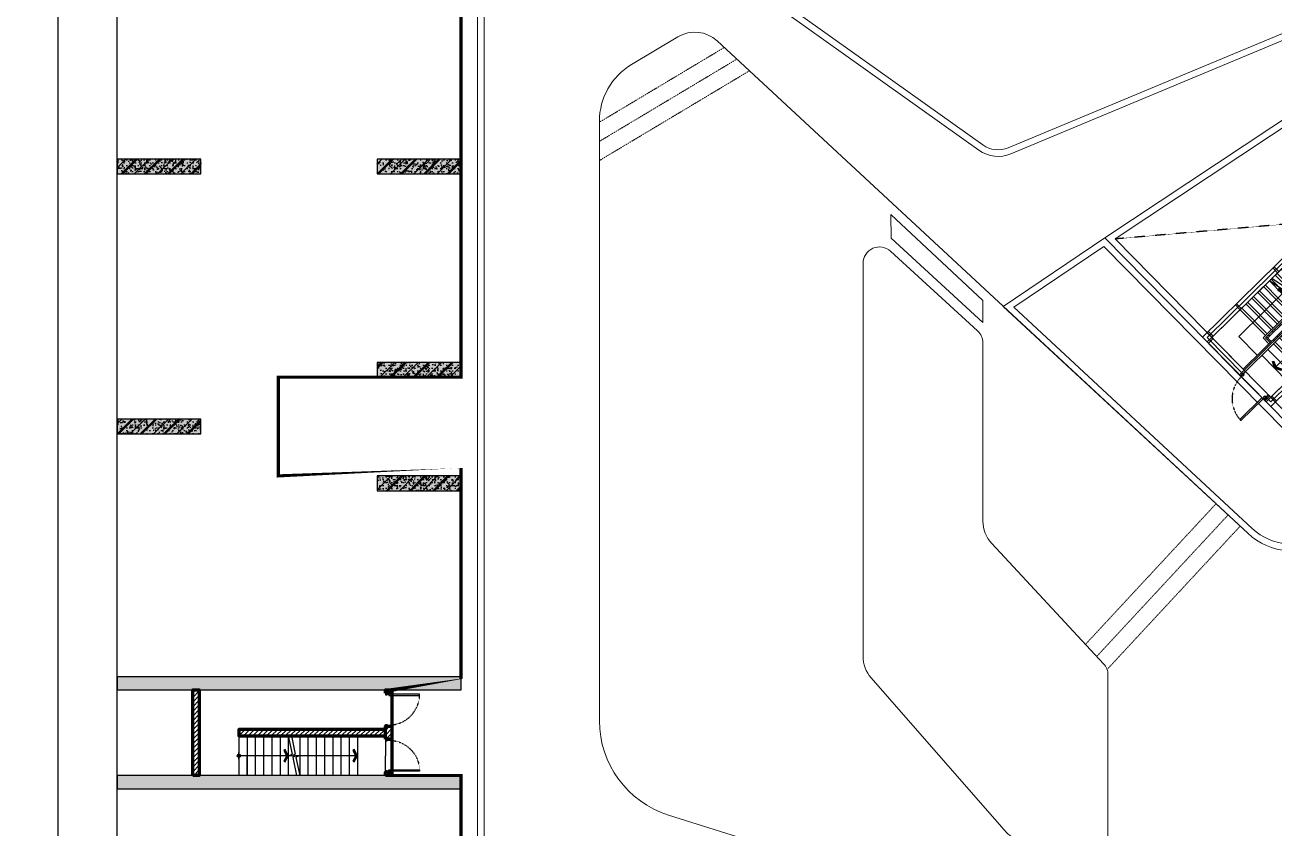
# Model space of a CAD drawing. Header units: millimetres. Extents: x 379264 to 1158416, y -283062 to 356890.
# Drawn here: x 767579 to 768338, y -4059 to -3571 of the extents above; entities that cross this region are included whole.
import ezdxf

# ---------------------------------------------------------------- set-up
doc = ezdxf.new("R2010")
doc.units = ezdxf.units.MM
for name, pattern in [('keyplan TANG 1$0$Can Ho Tang 3$0$Unit OTEL Type3c$0$Hidden10.5', [1.5, 1, -0.5]), ('keyplan TANG 1$0$Core 1A$0$Hidden10.5', [1.5, 1, -0.5]), ('keyplan TANG 1$0$Hidden10.5', [1.5, 1, -0.5]), ('keyplan TANG 1$0$Hidden21', [3, 2, -1]), ('keyplan TANG 1$0$mb tang 1 TWA$0$Hidden10.5', [1.5, 1, -0.5])]:
    doc.linetypes.add(name, pattern=pattern)
for name, color, linetype in [('11PM. DIM', 2, 'Continuous'), ('BLOCK A - CHI TIET THANG 3$0$DnW', 20, 'Continuous'), ('keyplan TANG 1$0$Curtain Line', 250, 'Continuous'), ('keyplan TANG 1$0$Door', 250, 'Continuous'), ('keyplan TANG 1$0$Glass', 250, 'Continuous'), ('keyplan TANG 1$0$mb tang 1 TWA$0$Door', 250, 'Continuous'), ('keyplan TANG 1$0$mb tang 1 TWA$0$Staircase', 250, 'Continuous'), ('keyplan TANG 1$0$mb tang 1 TWA$0$Staircase Break', 250, 'Continuous'), ('keyplan TANG 1$0$mb tang 1 TWA$0$Staircase Direction', 250, 'Continuous'), ('keyplan TANG 1$0$mb tang 1 TWA$0$Wall Hatch', 250, 'Continuous'), ('keyplan TANG 1$0$MB_Cot tang 1$0$Concrete Hatch', 250, 'Continuous'), ('keyplan TANG 1$0$MB_Cot tang 1$0$Concrete Line', 250, 'Continuous'), ('keyplan TANG 1$0$MB_Cot tang 1$0$Concrete Solid', 250, 'Continuous'), ('keyplan TANG 1$0$mb_unitmix twa 1-20$0$Net thay Tran', 250, 'Continuous'), ('keyplan TANG 1$0$Opening Hidden', 250, 'keyplan TANG 1$0$Core 1A$0$Hidden10.5'), ('keyplan TANG 1$0$Stair handrail', 250, 'Continuous'), ('keyplan TANG 1$0$Staircase', 250, 'Continuous'), ('keyplan TANG 1$0$Staircase Break', 250, 'Continuous'), ('keyplan TANG 1$0$Staircase Direction', 250, 'Continuous'), ('keyplan TANG 1$0$Staircase Hidden', 250, 'keyplan TANG 1$0$Hidden21')]:
    doc.layers.add(name, color=color, linetype=linetype)
for name, color, linetype, lineweight in [('keyplan TANG 1$0$Cau thang', 250, 'Continuous', 15), ('keyplan TANG 1$0$Hatch vat lieu', 250, 'Continuous', 5), ('keyplan TANG 1$0$mb tang 1 TWA$0$Net cat Tuong', 250, 'Continuous', 40), ('keyplan TANG 1$0$mb tang 1 TWA$0$Wall Line', 250, 'Continuous', 70), ('keyplan TANG 1$0$Net cat Tuong', 250, 'Continuous', 40), ('keyplan TANG 1$0$Net Thay khac', 250, 'Continuous', 15), ('keyplan TANG 1$0$Net thay Tuong', 250, 'Continuous', 20)]:
    doc.layers.add(name, color=color, linetype=linetype, lineweight=lineweight)

# ---------------------------------------------------------------- blocks, each defined once
blk = doc.blocks.new('*U1432')
at = {"layer": 'keyplan TANG 1$0$mb tang 1 TWA$0$Wall Hatch'}
h = blk.add_hatch(dxfattribs=at)
h.set_pattern_fill('LINE10', color=256, scale=100, angle=45, style=0, pattern_type=2)
h.set_pattern_definition([(45, (4100.00000000052, 899.9999999999986), (-70.71067811865474, 70.71067811865476), [])])
h.paths.add_polyline_path([(-99.99999999947431, 2.374315213898552e-14), (0, 0), (1.603842341970662e-13, 200), (-99.99999999947431, 200)])
at = {"layer": 'keyplan TANG 1$0$mb tang 1 TWA$0$Wall Line'}
blk.add_lwpolyline([(-99.99999999947431, 2.374315213898552e-14), (0, 0), (1.603842341970662e-13, 200), (-99.99999999947431, 200)], close=True, dxfattribs=at)
blk = doc.blocks.new('*U236')
at = {"layer": 'keyplan TANG 1$0$mb tang 1 TWA$0$Wall Hatch'}
h = blk.add_hatch(dxfattribs=at)
h.set_pattern_fill('LINE10', color=256, scale=100, angle=45, style=0, pattern_type=2)
h.set_pattern_definition([(45, (1199.999999999998, 3150), (-70.71067811865474, 70.71067811865476), [])])
h.paths.add_polyline_path([(4449.999999999998, -1.004973881890692e-12), (0, 0), (-1.358912982141192e-13, -200), (4449.999999999998, -200.000000000001)])
at = {"layer": 'keyplan TANG 1$0$mb tang 1 TWA$0$Wall Line'}
blk.add_lwpolyline([(4449.999999999998, -1.004973881890692e-12), (0, 0), (-1.358912982141192e-13, -200), (4449.999999999998, -200.000000000001)], close=True, dxfattribs=at)
blk = doc.blocks.new('keyplan TANG 1$0$mb tang 1 TWA$0$Door 1000-1')
at = {"color": 0, "linetype": 'ByBlock'}
blk.add_lwpolyline([(30, 100), (75, 100), (75, 1040.000000000015), (30, 1040.000000000015)], close=True, dxfattribs=at)
for points in [[(50, 55), (30, 55), (30, 100), (0, 100), (0, 0), (50, 0), (50, 55)], [(950.0000000000146, 55), (970.0000000000146, 55), (970.0000000000146, 100), (1000.000000000015, 100), (1000.000000000015, 0), (950.0000000000146, 0), (950.0000000000146, 55)]]:
    blk.add_lwpolyline(points, dxfattribs=at)
at = {"color": 0, "linetype": 'keyplan TANG 1$0$mb tang 1 TWA$0$Hidden10.5'}
blk.add_arc((30, 100), 940.0000000000146, 0, 90, dxfattribs=at)
blk = doc.blocks.new('*U1433')
at = {"layer": 'keyplan TANG 1$0$mb tang 1 TWA$0$Door'}
blk.add_blockref('keyplan TANG 1$0$mb tang 1 TWA$0$Door 1000-1', (0, 0), dxfattribs=at)
blk = doc.blocks.new('*U237')
at = {"layer": 'keyplan TANG 1$0$mb tang 1 TWA$0$Wall Hatch'}
h = blk.add_hatch(dxfattribs=at)
h.set_pattern_fill('LINE10', color=256, scale=100, angle=45, style=0, pattern_type=2)
h.set_pattern_definition([(45, (3799.999999998978, 899.9999999999987), (-70.71067811865474, 70.71067811865476), [])])
h.paths.add_polyline_path([(-400.0000000010168, 1.090082804301975e-13), (0, 0), (1.603842341970662e-13, 200), (-400.0000000010168, 200.0000000000001)])
at = {"layer": 'keyplan TANG 1$0$mb tang 1 TWA$0$Wall Line'}
blk.add_lwpolyline([(-400.0000000010168, 1.090082804301975e-13), (0, 0), (1.603842341970662e-13, 200), (-400.0000000010168, 200.0000000000001)], close=True, dxfattribs=at)
blk = doc.blocks.new('*U238')
at = {"layer": 'keyplan TANG 1$0$mb tang 1 TWA$0$Wall Hatch'}
h = blk.add_hatch(dxfattribs=at)
h.set_pattern_fill('LINE10', color=256, scale=100, angle=45, style=0, pattern_type=2)
h.set_pattern_definition([(45, (1599.999999964853, 899.9999999999993), (-70.71067811865474, 70.71067811865476), [])])
h.paths.add_polyline_path([(-2600.000000035141, 7.342858878990857e-13), (0, 0), (1.603842341970662e-13, 200), (-2600.000000035141, 200.0000000000007)])
at = {"layer": 'keyplan TANG 1$0$mb tang 1 TWA$0$Wall Line'}
blk.add_lwpolyline([(-2600.000000035141, 7.342858878990857e-13), (0, 0), (1.603842341970662e-13, 200), (-2600.000000035141, 200.0000000000007)], close=True, dxfattribs=at)
blk = doc.blocks.new('keyplan TANG 1$0$mb tang 1 TWA$0$Arrow 60')
at = {"linetype": 'ByBlock', "lineweight": -2}
h = blk.add_hatch(color=0, dxfattribs=at)
h.paths.add_polyline_path([(1.875, 0.9375000000000001), (1.651393202249892, 1.384713595499924), (0, 0.5590169943748364), (-1.651393202250176, 1.384713595499924), (-1.875, 0.9375000000001494), (0, 0)], flags=17)
h.paths.add_polyline_path([(1.651393202249892, 1.384713595499925), (1.875, 0.9375), (0, 0), (-1.875, 0.9375000000001492), (-1.651393202250176, 1.384713595499925), (0, 0.5590169943748364)])
blk.add_hatch(color=0, dxfattribs=at).paths.add_polyline_path([(1.651393202249892, 1.384713595499925), (1.875, 0.9375), (0, 0), (-1.875, 0.9375000000001492), (-1.651393202250176, 1.384713595499925), (0, 0.5590169943748364)])
at = {"color": 0, "linetype": 'ByBlock', "lineweight": -2}
blk.add_lwpolyline([(1.651393202249892, 1.384713595499925), (1.875, 0.9375), (0, 0), (-1.875, 0.9375000000001492), (-1.651393202250176, 1.384713595499925), (0, 0.5590169943748364)], close=True, dxfattribs=at)
blk = doc.blocks.new('keyplan TANG 1$0$mb tang 1 TWA$0$Dot')
at = {"linetype": 'ByBlock', "lineweight": -2}
h = blk.add_hatch(color=0, dxfattribs=at)
edge = h.paths.add_edge_path()
edge.add_arc((0, 0), 0.5, 0, 360)
at = {"color": 0, "linetype": 'ByBlock', "lineweight": -2}
blk.add_line((-1.110223024625157e-16, -1), (5.551115123125783e-17, 1), dxfattribs=at)
blk.add_circle((0, 0), 0.5, dxfattribs=at)
blk = doc.blocks.new('keyplan TANG 1$0$mb tang 1 TWA$0$A$Cf4f9086f')
at = {"layer": 'keyplan TANG 1$0$mb tang 1 TWA$0$Staircase'}
for p, q in [((27104.30626201179, -65148.17011095535), (27104.30626201179, -66348.17011095535)), ((28304.30626201179, -65148.17011095535), (28304.30626201179, -66348.17011095535)), ((32754.30626201179, -65148.170110955354), (28554.30626201179, -65148.170110955354)), ((28554.30626201179, -65148.170110955354), (28554.30626201179, -65748.17011095535)), ((28554.30626201179, -65148.17011095535), (28554.30626201179, -66348.17011095535)), ((28804.30626201179, -65148.17011095535), (28804.30626201179, -66348.17011095535)), ((29054.30626201179, -65148.17011095535), (29054.30626201179, -66348.17011095535)), ((29304.30626201179, -65148.17011095535), (29304.30626201179, -66348.17011095535)), ((29554.30626201179, -65148.17011095535), (29554.30626201179, -66348.17011095535)), ((29804.30626201179, -65148.17011095535), (29804.30626201179, -66348.17011095535)), ((30154.30626201179, -65148.17011095535), (30154.30626201179, -66348.17011095535)), ((30404.30626201179, -65148.17011095535), (30404.30626201179, -66348.17011095535)), ((30654.30626201179, -65148.17011095535), (30654.30626201179, -66348.17011095535)), ((30904.30626201179, -65148.17011095535), (30904.30626201179, -66348.17011095535)), ((31154.30626201179, -65148.17011095535), (31154.30626201179, -66348.17011095535)), ((31404.30626201179, -65148.17011095535), (31404.30626201179, -66348.17011095535)), ((31654.30626201179, -65148.17011095535), (31654.30626201179, -66348.17011095535)), ((31904.30626201179, -65148.17011095535), (31904.30626201179, -66348.17011095535)), ((32754.30626201179, -65148.170110955354), (32754.30626201179, -65748.17011095535)), ((28554.30626201179, -66348.17011095535), (28554.30626201179, -65748.17011095535)), ((32754.30626201179, -66348.17011095535), (32754.30626201179, -65748.17011095535)), ((32754.30626201179, -66348.17011095535), (28554.30626201179, -66348.17011095535))]:
    blk.add_line(p, q, dxfattribs=at)
at = {"layer": 'keyplan TANG 1$0$mb tang 1 TWA$0$Staircase Break', "color": 3, "linetype": 'Continuous'}
blk.add_lwpolyline([(29804.30626201179, -65148.17011092059), (29919.10854930642, -65699.22108993353), (29856.96424072815, -65737.70459312329), (30001.64828329833, -65758.63562872016), (29939.50397471715, -65797.11913190738), (30054.30626201179, -66348.17011092021)], dxfattribs=at)
at = {"layer": 'keyplan TANG 1$0$mb tang 1 TWA$0$Staircase Break', "linetype": 'Continuous'}
blk.add_lwpolyline([(29904.30626201179, -65148.17011092059), (30019.10854930642, -65699.22108993353), (29956.96424072815, -65737.70459312329), (30101.64828329833, -65758.63562872016), (30039.50397471715, -65797.11913190738), (30154.30626201179, -66348.17011092021)], dxfattribs=at)
at = {"layer": 'keyplan TANG 1$0$mb tang 1 TWA$0$Staircase Direction'}
for p, q in [((29929.3062622456, -65748.17011095534), (28304.30626201179, -65748.17011095534)), ((31904.30626201179, -65748.17011095535), (30029.30626224561, -65748.17011095534))]:
    blk.add_line(p, q, dxfattribs=at)
at = {"layer": 'keyplan TANG 1$0$mb tang 1 TWA$0$Door', "rotation": 270}
blk.add_blockref('*U1433', (32754.30626201179, -63848.17011091969), dxfattribs=at)
at = {"layer": 'keyplan TANG 1$0$mb tang 1 TWA$0$Door', "xscale": -1, "rotation": 270}
blk.add_blockref('*U1433', (32754.30626201179, -66248.17011092074), dxfattribs=at)
at = {"layer": 'keyplan TANG 1$0$mb tang 1 TWA$0$Net cat Tuong', "xscale": -1, "rotation": 270}
for name, p in [('*U238', (26904.30626201179, -63748.17011092021)), ('*U1432', (32754.30626201179, -63748.17011092021)), ('*U237', (32754.30626201179, -64848.1701109197)), ('*U1432', (32754.30626201179, -66248.17011092074))]:
    blk.add_blockref(name, p, dxfattribs=at)
at = {"layer": 'keyplan TANG 1$0$mb tang 1 TWA$0$Net cat Tuong'}
blk.add_blockref('*U236', (28304.30626201179, -64948.17011092055), dxfattribs=at)
at = {"layer": 'keyplan TANG 1$0$mb tang 1 TWA$0$Staircase Direction', "zscale": 100, "rotation": 90}
for p, xscale, yscale in [((29804.30626201179, -65748.17011095538), -100.0000000000007, 100.0000000000007), ((31904.30626201179, -65748.17011095535), -100.0000000000008, 100.0000000000008)]:
    blk.add_blockref('keyplan TANG 1$0$mb tang 1 TWA$0$Arrow 60', p, dxfattribs=dict(at, xscale=xscale, yscale=yscale))
at = {"layer": 'keyplan TANG 1$0$mb tang 1 TWA$0$Staircase Direction', "xscale": 100, "yscale": 100, "zscale": 100}
blk.add_blockref('keyplan TANG 1$0$mb tang 1 TWA$0$Dot', (28304.30626201179, -65748.17011095534), dxfattribs=at)
blk = doc.blocks.new('keyplan TANG 1$0$Door 1000-1')
at = {"color": 0, "linetype": 'ByBlock'}
blk.add_lwpolyline([(30, 100), (75, 100), (75, 1040.000000000015), (30, 1040.000000000015)], close=True, dxfattribs=at)
for points in [[(50, 55), (30, 55), (30, 100), (0, 100), (0, 0), (50, 0), (50, 55)], [(950.0000000000146, 55), (970.0000000000146, 55), (970.0000000000146, 100), (1000.000000000015, 100), (1000.000000000015, 0), (950.0000000000146, 0), (950.0000000000146, 55)]]:
    blk.add_lwpolyline(points, dxfattribs=at)
at = {"color": 0, "linetype": 'keyplan TANG 1$0$Hidden10.5'}
blk.add_arc((30, 100), 940.0000000000146, 0, 90, dxfattribs=at)
blk = doc.blocks.new('*U1442')
at = {"layer": 'keyplan TANG 1$0$Door'}
blk.add_blockref('keyplan TANG 1$0$Door 1000-1', (0, 0), dxfattribs=at)
blk = doc.blocks.new('keyplan TANG 1$0$Arrow 60')
at = {"linetype": 'ByBlock', "lineweight": -2}
h = blk.add_hatch(color=0, dxfattribs=at)
h.paths.add_polyline_path([(1.875, 0.9375000000000001), (1.651393202249892, 1.384713595499924), (0, 0.5590169943748364), (-1.651393202250176, 1.384713595499924), (-1.875, 0.9375000000001494), (0, 0)], flags=17)
h.paths.add_polyline_path([(1.651393202249892, 1.384713595499925), (1.875, 0.9375), (0, 0), (-1.875, 0.9375000000001492), (-1.651393202250176, 1.384713595499925), (0, 0.5590169943748364)])
blk.add_hatch(color=0, dxfattribs=at).paths.add_polyline_path([(1.651393202249892, 1.384713595499925), (1.875, 0.9375), (0, 0), (-1.875, 0.9375000000001492), (-1.651393202250176, 1.384713595499925), (0, 0.5590169943748364)])
at = {"color": 0, "linetype": 'ByBlock', "lineweight": -2}
blk.add_lwpolyline([(1.651393202249892, 1.384713595499925), (1.875, 0.9375), (0, 0), (-1.875, 0.9375000000001492), (-1.651393202250176, 1.384713595499925), (0, 0.5590169943748364)], close=True, dxfattribs=at)
blk = doc.blocks.new('keyplan TANG 1$0$A$C2EDF4948')
at = {"layer": 'keyplan TANG 1$0$Staircase'}
h = blk.add_hatch(dxfattribs=at)
h.set_pattern_fill('_USER', color=256, scale=250, angle=90, pattern_type=0)
h.set_pattern_definition([(134.5054804266072, (1851.83566381663, 1539.709282370197), (178.2958507192164, 175.2443711401622), [])])
h.paths.add_polyline_path([(2565.019066693494, 2240.686766930856), (1138.652260939765, 838.7317978095525), (1909.727493956481, 54.23005464499875), (3336.09429971021, 1456.185023766302)])
h.paths.add_polyline_path([(3371.143173938239, 1420.525853622457), (1944.77636818451, 18.57088450115407), (1979.825242412539, -17.08828564269061), (3406.192048166267, 1384.866683478613)])
h.paths.add_polyline_path([(3511.338670850382, 1277.889173047079), (2084.971865096653, -124.0657960742101), (2120.020739324682, -159.7249662180548), (3546.387545078411, 1242.230002903234)])
h.paths.add_polyline_path([(3581.436419306439, 1206.570832759404), (2155.069613552711, -195.3841363618994), (2926.144846569397, -979.8858795264532), (4352.511652323155, 422.0690895948501)])
at = {"layer": 'keyplan TANG 1$0$Curtain Line'}
for p, q in [((3244.984483089735, 3189.447554750979), (3262.814068161656, 3206.971991864996)), ((3385.179980001878, 3046.8108741756), (3244.984483089735, 3189.447554750979)), ((3280.6436532335774, 3224.4964289790128), (3262.814068161656, 3206.971991864996)), ((3420.8391501457204, 3081.8597484036336), (3280.6436532335774, 3224.4964289790128)), ((3385.179980001878, 3046.8108741756), (3403.0095650737994, 3064.3353112896166)), ((3420.8391501457204, 3081.8597484036336), (3403.0095650737994, 3064.3353112896166)), ((3420.839150145708, 3081.859748403629), (3563.475830721087, 3222.055245315743)), ((3420.839150145708, 3081.859748403629), (3438.363587259724, 3064.0301633317067)), ((3455.88802437374, 3046.200578259785), (3438.363587259724, 3064.0301633317067)), ((3455.88802437374, 3046.200578259785), (3598.5247049491186, 3186.3960751718987)), ((3563.475830721087, 3222.055245315743), (3581.000267835103, 3204.225660243821)), ((3598.5247049491186, 3186.3960751718987), (3581.000267835103, 3204.225660243821)), ((4297.061005846539, 2190.380494807585), (4439.697686421918, 2330.575991719699)), ((4332.10988007457, 2154.7213246637407), (4474.746560649949, 2294.9168215758546)), ((4439.697686421918, 2330.575991719699), (4457.222123535934, 2312.746406647777)), ((4474.746560649949, 2294.9168215758546), (4457.222123535934, 2312.746406647777)), ((2139.550208630622, 2102.932453682006), (2157.379793702543, 2120.456890796023)), ((2279.745705542766, 1960.295773106627), (2139.550208630622, 2102.932453682006)), ((2175.2093787744643, 2137.9813279100395), (2157.379793702543, 2120.456890796023)), ((2315.404875686608, 1995.3446473346603), (2175.2093787744643, 2137.9813279100395)), ((2279.745705542766, 1960.295773106627), (2297.575290614687, 1977.8202102206437)), ((2315.404875686608, 1995.3446473346603), (2297.575290614687, 1977.8202102206437)), ((4297.061005846539, 2190.380494807585), (4314.585442960555, 2172.5509097356626)), ((4332.10988007457, 2154.7213246637407), (4314.585442960555, 2172.5509097356626)), ((5172.672565631539, 1228.193196839595), (5190.50215070346, 1245.7176339536118)), ((5312.868062543683, 1085.556516264216), (5172.672565631539, 1228.193196839595)), ((5173.28286154737, 1298.901241211483), (5315.919542122749, 1439.096738123597)), ((5173.28286154737, 1298.901241211483), (5190.807298661386, 1281.0716561395611)), ((5208.331735775381, 1263.2420710676283), (5190.50215070346, 1245.7176339536118)), ((5208.331735775401, 1263.242071067639), (5190.807298661386, 1281.0716561395611)), ((5208.331735775401, 1263.242071067639), (5350.96841635078, 1403.437567979753)), ((5348.527232687525, 1120.6053904922496), (5208.331735775381, 1263.2420710676283)), ((5315.919542122749, 1439.096738123597), (5333.443979236765, 1421.267153051675)), ((5350.96841635078, 1403.437567979753), (5333.443979236765, 1421.267153051675)), ((998.4567640276509, 981.3684783849749), (1016.286349099572, 998.8929154989917)), ((1138.652260939794, 838.7317978095962), (998.4567640276509, 981.3684783849749)), ((1034.115934171493, 1016.4173526130083), (1016.286349099572, 998.8929154989917)), ((1174.311431083636, 873.7806720376296), (1034.115934171493, 1016.4173526130083)), ((1138.652260939794, 838.7317978095962), (1156.4818460117149, 856.256234923613)), ((1174.311431083636, 873.7806720376296), (1156.4818460117149, 856.256234923613)), ((5312.868062543683, 1085.556516264216), (5330.697647615603, 1103.0809533782328)), ((5348.527232687525, 1120.6053904922496), (5330.697647615603, 1103.0809533782328)), ((142.6366805753787, 140.1954969121725), (160.46626564729985, 157.71993402618924)), ((282.8321774875221, -2.441183663206175), (142.6366805753787, 140.1954969121725)), ((178.29585071922097, 175.24437114020597), (160.46626564729985, 157.71993402618924)), ((318.49134763136436, 32.607690564827294), (178.29585071922097, 175.24437114020597)), ((282.8321774875221, -2.441183663206175), (300.6617625594432, 15.08325345081056)), ((318.49134763136436, 32.607690564827294), (300.6617625594432, 15.08325345081056)), ((4067.238291172427, 141.6780957706214), (4085.067876244348, 159.20253288463815)), ((4207.433788084571, -0.9585848047572654), (4067.238291172427, 141.6780957706214)), ((4102.897461316269, 176.72696999865488), (4085.067876244348, 159.20253288463815)), ((4243.0929582284125, 34.090289423276204), (4102.897461316269, 176.72696999865488)), ((4207.433788084571, -0.9585848047572654), (4225.263373156491, 16.56585230925947)), ((4243.0929582284125, 34.090289423276204), (4225.263373156491, 16.56585230925947)), ((140.1954969121143, -142.6366805753496), (282.832177487493, -2.441183663235279)), ((140.1954969121143, -142.6366805753496), (157.7199340261301, -160.46626564727165)), ((175.24437114014592, -178.29585071919368), (157.7199340261301, -160.46626564727165)), ((175.24437114014592, -178.29585071919368), (317.8810517155247, -38.10035380707936)), ((282.832177487493, -2.441183663235279), (300.35661460150885, -20.27076873515732)), ((317.8810517155247, -38.10035380707936), (300.35661460150885, -20.27076873515732)), ((1120.480692864425, -1139.991299286543), (1263.117373439803, -999.7958023744286)), ((1155.5295670924565, -1175.650469430387), (1298.1662476678346, -1035.4549725182726)), ((1263.117373439803, -999.7958023744286), (1280.6418105538187, -1017.6253874463506)), ((1298.1662476678346, -1035.4549725182726), (1280.6418105538187, -1017.6253874463506)), ((2926.144846569456, -979.8858795264096), (2943.974431641377, -962.3614424123928)), ((3066.34034348157, -1122.522560101788), (2926.144846569456, -979.8858795264096)), ((2961.8040167132986, -944.8370052983761), (2943.974431641377, -962.3614424123928)), ((3101.9995136254124, -1087.4736858737547), (2961.8040167132986, -944.8370052983761)), ((3066.34034348157, -1122.522560101788), (3084.1699285534914, -1104.9981229877712)), ((3101.9995136254124, -1087.4736858737547), (3084.1699285534914, -1104.9981229877712)), ((1120.480692864425, -1139.991299286543), (1138.005129978441, -1157.8208843584648)), ((1155.5295670924565, -1175.650469430387), (1138.005129978441, -1157.8208843584648)), ((1856.5070516532, -1888.833872307296), (1999.143732228578, -1748.638375395152)), ((1856.5070516532, -1888.833872307296), (1874.0314887672157, -1906.663457379218)), ((1891.5559258812316, -1924.49304245114), (2034.1926064566096, -1784.297545538996)), ((1892.639208313747, -1925.595187767496), (2035.275888889126, -1785.399690855382)), ((1927.6880825417786, -1961.25435791134), (2070.3247631171575, -1821.058860999226)), ((1999.143732228578, -1748.638375395152), (2016.668169342594, -1766.4679604670741)), ((2034.1926064566096, -1784.297545538996), (2016.668169342594, -1766.4679604670741)), ((2035.275888889126, -1785.399690855382), (2052.800326003142, -1803.2292759273041)), ((2070.3247631171575, -1821.058860999226), (2052.800326003142, -1803.2292759273041)), ((2070.324763117183, -1821.058860999212), (2088.154348189104, -1803.534423885195)), ((2210.520260029327, -1963.695541574591), (2070.324763117183, -1821.058860999212)), ((2105.9839332610254, -1786.0099867711783), (2088.154348189104, -1803.534423885195)), ((2246.1794301731693, -1928.6466673465575), (2105.9839332610254, -1786.0099867711783)), ((1891.5559258812316, -1924.49304245114), (1874.0314887672157, -1906.663457379218)), ((1892.639208313747, -1925.595187767496), (1910.1636454277627, -1943.424772839418)), ((1927.6880825417786, -1961.25435791134), (1910.1636454277627, -1943.424772839418)), ((2210.520260029327, -1963.695541574591), (2228.3498451012483, -1946.1711044605743)), ((2246.1794301731693, -1928.6466673465575), (2228.3498451012483, -1946.1711044605743))]:
    blk.add_line(p, q, dxfattribs=at)
for points in [[(1155.529567092512, -1175.650469430402), (0, 0), (3423.280333808973, 3364.691925891151), (5491.163913262862, 1260.800887404359), (2067.883579453919, -2103.891038486763), (1856.50705165317, -1888.833872307296)], [(1298.16624766789, -1035.454972518288), (282.832177487493, -2.441183663235279), (3420.839150145708, 3081.859748403629), (5208.331735775399, 1263.242071067623), (2070.324763117154, -1821.058860999241), (1999.143732228549, -1748.638375395152)]]:
    blk.add_lwpolyline(points, dxfattribs=at)
at = {"layer": 'keyplan TANG 1$0$Door'}
blk.add_line((1856.50705165317, -1888.833872307296), (1155.529567092512, -1175.650469430402), dxfattribs=at)
at = {"layer": 'keyplan TANG 1$0$Glass'}
blk.add_lwpolyline([(1226.847907380201, -1105.552720974345), (141.4160887437465, -1.220591831603087), (3422.05974197734, 3223.275837147376), (5349.747824519145, 1262.02147923602), (2069.104171285551, -1962.474949742988), (1927.825391940889, -1818.736123851239)], dxfattribs=at)
at = {"layer": 'keyplan TANG 1$0$Net cat Tuong'}
for p, q in [((1155.529567092512, -1175.650469430402), (1298.16624766789, -1035.454972518288)), ((1999.143732228549, -1748.638375395152), (1856.50705165317, -1888.833872307296))]:
    blk.add_line(p, q, dxfattribs=at)
at = {"layer": 'keyplan TANG 1$0$Net Thay khac'}
for points in [[(3406.192048166035, 1525.083070450666), (3406.192048166035, 3067.463327145917)], [(3530.083699796, 1401.47567671891), (4314.585442960437, 2172.550909735524)], [(3406.192048166035, 1384.866683478729), (3406.192048166035, 1454.974876964523)], [(3458.76535950831, 1331.377928262853), (3494.424529652169, 1366.426802490882)], [(3511.338670850382, 1277.889173047108), (3581.446864336496, 1277.889173047108)], [(3651.555057822639, 1277.889173047108), (5193.935314517672, 1277.889173047108)]]:
    blk.add_lwpolyline(points, dxfattribs=at)
at = {"layer": 'keyplan TANG 1$0$Stair handrail'}
for points in [[(2013.653524808993, -194.1635445305437), (1838.409153668268, -15.86769381158228), (3407.4126399979, 1526.282772222359), (3652.7547595941, 1276.668581215461), (1299.249530100467, -1036.557117834687)], [(1264.200655872439, -1000.897947690828), (3582.046715222241, 1277.278877131277), (3406.802344082098, 1455.574727850486), (1909.117198040243, -16.47798972729652), (2049.312694952765, -159.1146703024278)]]:
    blk.add_lwpolyline(points, dxfattribs=at)
at = {"layer": 'keyplan TANG 1$0$Staircase'}
for p, q in [((3420.839150145737, 3081.859748403629), (282.8321774875221, -2.441183663220727)), ((5208.331735775399, 1263.242071067623), (3420.839150145737, 3081.859748403629)), ((3157.798448990972, 1280.940652626145), (2386.723215974256, 2065.442395790684)), ((3336.09429971021, 1456.185023766302), (2565.019066693494, 2240.686766930856)), ((2622.910896833346, 755.2075392056431), (1851.83566381663, 1539.709282370197)), ((2801.206747552555, 930.4519103458006), (2030.131514535839, 1714.953653510354)), ((2979.502598271763, 1105.696281485973), (2208.427365255047, 1890.198024650526)), ((3511.338670850382, 1277.889173047079), (1229.151781644381, -965.2387775469979)), ((2266.319195394899, 404.7187969253137), (1495.243962378183, 1189.220540089867)), ((2444.615046114137, 579.9631680654857), (1673.539813097392, 1364.464911230039)), ((3406.192048166267, 1384.866683478613), (1979.825242412539, -17.08828564269061)), ((5208.331735775399, 1263.242071067623), (2070.324763117183, -1821.058860999226)), ((3227.896197447029, 1209.622312338455), (3192.847323219001, 1245.281482482285)), ((3546.387545078411, 1242.230002903234), (3371.143173938239, 1420.525853622457)), ((3371.143173938239, 1420.525853622457), (3406.192048166267, 1384.866683478613)), ((3511.338670850382, 1277.889173047079), (3546.387545078411, 1242.230002903234)), ((4352.511652323155, 422.0690895948501), (3581.436419306439, 1206.570832759404)), ((1909.727493955957, 54.23005464448943), (1138.652260937408, 838.7317978072388)), ((2088.02334467569, 229.4744257851562), (1316.948111658974, 1013.97616894971)), ((2871.304496008612, 859.1335700581112), (2836.255621780583, 894.7927402019559)), ((3049.600346727821, 1034.377941198283), (3014.551472499792, 1070.037111342128)), ((3189.795843639964, 891.7412606229191), (3154.746969411935, 927.4004307667492)), ((3995.919950884709, 71.58034731452062), (3224.844717867993, 856.0820904790744)), ((3368.091694359173, 1066.985631763077), (3333.042820131144, 1102.644801906921)), ((4174.215801603917, 246.8247184546781), (3403.140568587201, 1031.326461619232)), ((2514.712794570194, 508.6448277777963), (2479.663920342166, 544.303997921641)), ((2654.908291482308, 366.0081472024322), (2619.85941725428, 401.6673173462623)), ((2693.008645289403, 683.8891989179538), (2657.959771061374, 719.5483690617984)), ((2833.204142201517, 541.2525183425896), (2798.155267973489, 576.9116884864343)), ((3639.328249446291, -278.9083949658088), (2868.253016429546, 505.5933481987449)), ((3011.499992920726, 716.4968894827471), (2976.451118692727, 752.1560596265772)), ((3817.6241001655, -103.6640238256514), (3046.548867148784, 680.8377193389024)), ((2084.971865096537, -124.0657960743119), (1944.776368184073, 18.57088450073206)), ((2158.121093131747, 158.1560854974668), (2123.072218903719, 193.8152556413115)), ((2298.316590043891, 15.51940492210269), (2263.267715815862, 51.17857506593282)), ((2336.416943850985, 333.4004566376243), (2301.368069622928, 369.059626781469)), ((2476.6124407631, 190.7637760622601), (2441.563566535071, 226.4229462060903)), ((3282.736548007844, -629.3971372461383), (2511.661314991128, 155.1046059184155)), ((3461.032398727053, -454.1527661059663), (2689.957165710337, 330.3489770585875)), ((2747.848995850189, -1155.130250666625), (1976.773762833502, -370.6285075020714)), ((2926.144846569397, -979.8858795264532), (2155.069613552711, -195.3841363618994)), ((3104.440697288635, -804.6415083862958), (2333.365464271919, -20.13976522174198)), ((2569.55314513098, -1330.374621806783), (1798.477912114293, -545.8728786422289))]:
    blk.add_line(p, q, dxfattribs=at)
blk.add_lwpolyline([(1656.668807102571, -545.0385767239495), (1095.886819454026, 25.50814557755075), (3378.466724927974, 2269.022386084966)], dxfattribs=at)
at = {"layer": 'keyplan TANG 1$0$Staircase Break'}
for p, q in [((3049.600346727821, 1034.377941198283), (2030.131514535839, 1714.953653510369)), ((3122.449955208052, 1105.980750654737), (2102.98112301607, 1786.556462966808))]:
    blk.add_line(p, q, dxfattribs=at)
at = {"layer": 'keyplan TANG 1$0$Staircase Direction'}
for q in [(3378.466724927974, 2269.022386084966), (2184.015528622636, -938.1237502245203)]:
    blk.add_line((4394.884077540919, 1234.906451913514), q, dxfattribs=at)
at = {"layer": 'keyplan TANG 1$0$Staircase Hidden'}
blk.add_line((1229.151781644381, -965.2387775469979), (1124.005158960295, -858.2612671154639), dxfattribs=at)
at = {"layer": 'keyplan TANG 1$0$Door', "rotation": 134.5054804266071}
blk.add_blockref('*U1442', (1927.825391940831, -1818.736123851151), dxfattribs=at)
at = {"layer": 'keyplan TANG 1$0$Staircase Direction'}
for p, xscale, yscale, zscale, rotation in [((2497.388062623853, 1403.023118700658), -100, 100, 100, 134.5054804266071), ((2184.015528622636, -938.1237502245058), 99.99999999999999, 99.99999999999999, 99.99999999999999, 314.5054804266072)]:
    blk.add_blockref('keyplan TANG 1$0$Arrow 60', p, dxfattribs=dict(at, xscale=xscale, yscale=yscale, zscale=zscale, rotation=rotation))
blk = doc.blocks.new('keyplan TANG 1$0$A$Cfd327bcb')
at = {"layer": 'keyplan TANG 1$0$Cau thang'}
blk.add_blockref('keyplan TANG 1$0$A$C2EDF4948', (45217.16782251231, 111210.5713838613), dxfattribs=at)
blk = doc.blocks.new('*U1387')
at = {"layer": 'keyplan TANG 1$0$MB_Cot tang 1$0$Concrete Hatch'}
h = blk.add_hatch(dxfattribs=at)
h.set_pattern_fill('CONCRETE', color=256, scale=50, style=0, pattern_type=2)
h.set_pattern_definition([(45, (9900.00000006222, -349.9999999999999), (-176.7766952966369, 176.7766952966369), []), (45, (9900.00000006222, -299.9999999999999), (-353.5533905932737, 353.5533905932738), []), (49.99999999999999, (9900.00000006222, -349.9999999999999), (358.6300913003767, -31.37606749129755), [37.5, -412.5]), (355, (9900.00000006222, -349.9999999999999), (-69.3756668065, 376.0960668500059), [30, -330]), (100.4514, (9929.885840062221, -352.6146699999999), (289.2546908570108, 344.7197710304768), [31.870095, -350.571056]), (46.18420000000001, (9900.00000006222, -249.9999999999999), (533.6205243128222, -82.75950716450905), [56.25, -618.75]), (96.6356, (9944.46837256222, -256.8966534999999), (467.3313527743517, 487.0589354502209), [47.805144, -525.8565]), (351.1842, (9900.00000006222, -249.9999999999999), (467.3309725668136, 487.0593004626623), [45, -495]), (21, (9950.00000006222, -274.9999999999999), (298.4535260592309, -201.3094453326694), [37.5, -412.5]), (326.0000000000001, (9950.00000006222, -274.9999999999999), (121.6576659607909, 362.5750225234265), [30, -330]), (71.4514, (9974.87111656222, -291.7758029999999), (420.111314290745, 161.2652483549762), [31.870095, -350.571056]), (37.50000000000001, (9900.00000006222, -349.9999999999999), (6.079927658645334, 166.4469269156558), [0, -326, 0, -335, 0, -331.25]), (7.499999999999999, (9900.00000006222, -349.9999999999999), (131.5347687210743, 197.2058559411801), [0, -191, 0, -318.5, 0, -126.25]), (327.5, (9788.50000006222, -349.9999999999999), (266.9112180862045, -11.2774358671899), [0, -125, 0, -390, 0, -517.5]), (317.5, (9738.50000006222, -349.9999999999999), (291.5930846711931, 50.05249116615882), [0, -162.5, 0, -259, 0, -367.5]), (0, (10075.00000006222, -174.9999999999999), (0, 875), [87.5, -787.5]), (0, (10337.50000006222, 1.13686837721616e-13), (0, 875), [87.5, -787.5]), (0, (10162.50000006222, 350.0000000000001), (0, 875), [87.5, -350, 87.5, -350]), (90, (10075.00000006222, -174.9999999999999), (-875, 5.35782974626967e-14), [87.5, -787.5]), (90, (10162.50000006222, 350.0000000000001), (-875, 5.35782974626967e-14), [87.5, -787.5]), (90, (10425.00000006222, 1.13686837721616e-13), (-875, 5.35782974626967e-14), [87.5, -787.5]), (90, (10600.00000006222, 262.5000000000001), (-875, 5.35782974626967e-14), [87.5, -787.5]), (135, (10162.50000006222, -174.9999999999999), (-875.016357447105, 8.881784197001252e-14), [123.76, -1113.7]), (135, (10250.00000006222, 350.0000000000001), (-875.016357447105, 8.881784197001252e-14), [123.76, -1113.7]), (45, (10337.50000006222, 1.13686837721616e-13), (8.881784197001252e-14, 875.016357447105), [123.76, -247.485, 123.76, -742.455]), (0, (9725.00000006222, -349.9999999999999), (87.5, 87.5), [-175, 0])])
h.paths.add_polyline_path([(-250, 50), (-250, -349.9999999999999), (10200.00000006222, -350), (10200.00000006222, 50)])
at = {"layer": 'keyplan TANG 1$0$MB_Cot tang 1$0$Concrete Solid'}
blk.add_hatch(color=256, dxfattribs=at).paths.add_polyline_path([(-250, 50), (-250, -349.9999999999999), (10200.00000006222, -350), (10200.00000006222, 50)])
at = {"layer": 'keyplan TANG 1$0$MB_Cot tang 1$0$Concrete Line'}
blk.add_lwpolyline([(-250, 50), (-250, -349.9999999999999), (10200.00000006222, -350), (10200.00000006222, 50)], close=True, dxfattribs=at)
blk = doc.blocks.new('*U1388')
at = {"layer": 'keyplan TANG 1$0$MB_Cot tang 1$0$Concrete Hatch'}
h = blk.add_hatch(dxfattribs=at)
h.set_pattern_fill('CONCRETE', color=256, scale=50, style=0, pattern_type=2)
h.set_pattern_definition([(45, (2000, -199.9999999999998), (-176.7766952966369, 176.7766952966369), []), (45, (2000, -149.9999999999998), (-353.5533905932737, 353.5533905932738), []), (49.99999999999999, (2000, -199.9999999999998), (358.6300913003767, -31.37606749129755), [37.5, -412.5]), (355, (2000, -199.9999999999998), (-69.3756668065, 376.0960668500059), [30, -330]), (100.4514, (2029.88584, -202.6146699999998), (289.2546908570108, 344.7197710304768), [31.870095, -350.571056]), (46.18420000000001, (2000, -99.99999999999983), (533.6205243128222, -82.75950716450905), [56.25, -618.75]), (96.6356, (2044.4683725, -106.8966534999998), (467.3313527743517, 487.0589354502209), [47.805144, -525.8565]), (351.1842, (2000, -99.99999999999983), (467.3309725668136, 487.0593004626623), [45, -495]), (21, (2050, -124.9999999999998), (298.4535260592309, -201.3094453326694), [37.5, -412.5]), (326.0000000000001, (2050, -124.9999999999998), (121.6576659607909, 362.5750225234265), [30, -330]), (71.4514, (2074.8711165, -141.7758029999998), (420.111314290745, 161.2652483549762), [31.870095, -350.571056]), (37.50000000000001, (2000, -199.9999999999998), (6.079927658645334, 166.4469269156558), [0, -326, 0, -335, 0, -331.25]), (7.499999999999999, (2000, -199.9999999999998), (131.5347687210743, 197.2058559411801), [0, -191, 0, -318.5, 0, -126.25]), (327.5, (1888.5, -199.9999999999998), (266.9112180862045, -11.2774358671899), [0, -125, 0, -390, 0, -517.5]), (317.5, (1838.5, -199.9999999999998), (291.5930846711931, 50.05249116615882), [0, -162.5, 0, -259, 0, -367.5]), (0, (2175, -24.99999999999983), (0, 875), [87.5, -787.5]), (0, (2437.5, 150.0000000000002), (0, 875), [87.5, -787.5]), (0, (2262.5, 500.0000000000002), (0, 875), [87.5, -350, 87.5, -350]), (90, (2175, -24.99999999999983), (-875, 5.35782974626967e-14), [87.5, -787.5]), (90, (2262.5, 500.0000000000002), (-875, 5.35782974626967e-14), [87.5, -787.5]), (90, (2525, 150.0000000000002), (-875, 5.35782974626967e-14), [87.5, -787.5]), (90, (2700, 412.5000000000002), (-875, 5.35782974626967e-14), [87.5, -787.5]), (135, (2262.5, -24.99999999999983), (-875.016357447105, 8.881784197001252e-14), [123.76, -1113.7]), (135, (2350, 500.0000000000002), (-875.016357447105, 8.881784197001252e-14), [123.76, -1113.7]), (45, (2437.5, 150.0000000000002), (8.881784197001252e-14, 875.016357447105), [123.76, -247.485, 123.76, -742.455]), (0, (1825, -199.9999999999998), (87.5, 87.5), [-175, 0])])
h.paths.add_polyline_path([(-250, 150), (-250, -299.9999999999998), (2300, -299.9999999999999), (2300, 150)])
at = {"layer": 'keyplan TANG 1$0$MB_Cot tang 1$0$Concrete Solid'}
blk.add_hatch(color=256, dxfattribs=at).paths.add_polyline_path([(-250, 150), (-250, -299.9999999999998), (2300, -299.9999999999999), (2300, 150)])
at = {"layer": 'keyplan TANG 1$0$MB_Cot tang 1$0$Concrete Line'}
blk.add_lwpolyline([(-250, 150), (-250, -299.9999999999998), (2300, -299.9999999999999), (2300, 150)], close=True, dxfattribs=at)
blk = doc.blocks.new('*U1389')
at = {"layer": 'keyplan TANG 1$0$MB_Cot tang 1$0$Concrete Hatch'}
h = blk.add_hatch(dxfattribs=at)
h.set_pattern_fill('CONCRETE', color=256, scale=50, style=0, pattern_type=2)
h.set_pattern_definition([(45, (2000, -399.9999999999998), (-176.7766952966369, 176.7766952966369), []), (45, (2000, -349.9999999999998), (-353.5533905932737, 353.5533905932738), []), (49.99999999999999, (2000, -399.9999999999998), (358.6300913003767, -31.37606749129755), [37.5, -412.5]), (355, (2000, -399.9999999999998), (-69.3756668065, 376.0960668500059), [30, -330]), (100.4514, (2029.88584, -402.6146699999998), (289.2546908570108, 344.7197710304768), [31.870095, -350.571056]), (46.18420000000001, (2000, -299.9999999999998), (533.6205243128222, -82.75950716450905), [56.25, -618.75]), (96.6356, (2044.4683725, -306.8966534999998), (467.3313527743517, 487.0589354502209), [47.805144, -525.8565]), (351.1842, (2000, -299.9999999999998), (467.3309725668136, 487.0593004626623), [45, -495]), (21, (2050, -324.9999999999998), (298.4535260592309, -201.3094453326694), [37.5, -412.5]), (326.0000000000001, (2050, -324.9999999999998), (121.6576659607909, 362.5750225234265), [30, -330]), (71.4514, (2074.8711165, -341.7758029999998), (420.111314290745, 161.2652483549762), [31.870095, -350.571056]), (37.50000000000001, (2000, -399.9999999999998), (6.079927658645334, 166.4469269156558), [0, -326, 0, -335, 0, -331.25]), (7.499999999999999, (2000, -399.9999999999998), (131.5347687210743, 197.2058559411801), [0, -191, 0, -318.5, 0, -126.25]), (327.5, (1888.5, -399.9999999999998), (266.9112180862045, -11.2774358671899), [0, -125, 0, -390, 0, -517.5]), (317.5, (1838.5, -399.9999999999998), (291.5930846711931, 50.05249116615882), [0, -162.5, 0, -259, 0, -367.5]), (0, (2175, -224.9999999999998), (0, 875), [87.5, -787.5]), (0, (2437.5, -49.99999999999983), (0, 875), [87.5, -787.5]), (0, (2262.5, 300.0000000000002), (0, 875), [87.5, -350, 87.5, -350]), (90, (2175, -224.9999999999998), (-875, 5.35782974626967e-14), [87.5, -787.5]), (90, (2262.5, 300.0000000000002), (-875, 5.35782974626967e-14), [87.5, -787.5]), (90, (2525, -49.99999999999983), (-875, 5.35782974626967e-14), [87.5, -787.5]), (90, (2700, 212.5000000000002), (-875, 5.35782974626967e-14), [87.5, -787.5]), (135, (2262.5, -224.9999999999998), (-875.016357447105, 8.881784197001252e-14), [123.76, -1113.7]), (135, (2350, 300.0000000000002), (-875.016357447105, 8.881784197001252e-14), [123.76, -1113.7]), (45, (2437.5, -49.99999999999983), (8.881784197001252e-14, 875.016357447105), [123.76, -247.485, 123.76, -742.455]), (0, (1825, -399.9999999999998), (87.5, 87.5), [-175, 0])])
h.paths.add_polyline_path([(-250, 50), (-250, -399.9999999999998), (2300, -399.9999999999999), (2300, 50)])
at = {"layer": 'keyplan TANG 1$0$MB_Cot tang 1$0$Concrete Solid'}
blk.add_hatch(color=256, dxfattribs=at).paths.add_polyline_path([(-250, 50), (-250, -399.9999999999998), (2300, -399.9999999999999), (2300, 50)])
at = {"layer": 'keyplan TANG 1$0$MB_Cot tang 1$0$Concrete Line'}
blk.add_lwpolyline([(-250, 50), (-250, -399.9999999999998), (2300, -399.9999999999999), (2300, 50)], close=True, dxfattribs=at)
blk = doc.blocks.new('keyplan TANG 1')
at = {"color": 7, "const_width": 100}
blk.add_lwpolyline([(22700, 122549.9999989607), (22700, 109750.000000035), (17149.99999872623, 109750.000000035), (17150.00000000001, 106750.0000055773), (22700, 106749.9999999999), (22700.00000006222, 100250.000000035), (20600.00000000003, 100250.0000054705), (20600.00000000003, 97650.00000000001), (22700.00000651809, 97650.00000000001), (22700, 90249.99999999988), (1049.999999999913, 90249.99999999988)], dxfattribs=at)
at = {"layer": 'keyplan TANG 1$0$Hatch vat lieu'}
for points in [[(56205.24792232655, 123601.4070662289, 0.5562375110274282), (54592.09903703071, 126199.9999999998), (29420.6487006091, 126199.9999999998, 0.7300783279523014), (28666.27963133552, 123841.2614546907), (38543.14228860883, 116803.8302370184, 0.2591918782612139), (39315.48662816314, 116717.0773013445), (47885.2762931661, 120293.6122419499, -0.1931453142958636), (49523.67322750331, 120316.1822055399), (53088.12353348662, 118942.607230159, 0.3875559772616345), (54092.74207707122, 119334.16864503)], [(69650.00000000105, 126199.9999999998, -0.4142135623730951), (72450.00000000105, 123399.9999999998), (72450.00000000105, 122433.7915283722, -0.2483714283914632), (71224.09399857139, 120118.1430050283), (48959.54334055964, 104983.5078398299, -0.3495932352257843), (46723.0031668219, 105152.9349249923), (39482.54348790756, 111874.2834443117), (42221.52035380335, 113721.4930291785), (47709.98337975569, 108137.4609830336, 0.4530557522071221), (49511.39299721149, 108239.8102824394), (63003.84512470639, 125508.2355231003, -0.2308598615268708), (64422.22942571167, 126199.9999999998)]]:
    blk.add_lwpolyline(points, format="xyb", close=True, dxfattribs=at)
blk.add_lwpolyline([(23200.00000000175, 125850.0000054775), (23200.00000000169, 94245.9775425606), (38274.01893333992, 85137.37794726598, -0.2626313762872258), (39143.10746881831, 83596.66052586085, -0.2626313762872258)], format="xyb", dxfattribs=at)
at = {"layer": 'keyplan TANG 1$0$mb_unitmix twa 1-20$0$Net thay Tran'}
blk.add_lwpolyline([(10450.0000065181, 147850.0000020646), (10449.99999999991, 95349.99999896024), (12249.99999342476, 95349.99999896024), (12249.99999342476, 141249.9999910947), (12450, 141249.9999910947), (12450, 141050), (46748.45462060507, 141049.9999999999), (46748.45462060507, 142849.9999999999), (12450, 142849.9999826836), (12450, 142649.9999826836), (12250, 142649.9999826836), (12250.00000651844, 147850.0000020646)], close=True, dxfattribs=at)
at = {"layer": 'keyplan TANG 1$0$Net Thay khac'}
for points in [[(56384.4866873594, 123512.6745180322, 0.5562375110274079), (54592.09903703071, 126399.9999999998), (29420.6487006091, 126399.9999999998, 0.7300783279522763), (28550.22285144718, 123678.3786015662), (38427.08550872048, 116640.9473838939, 0.259191878261222), (39392.51593315881, 116532.5062143024), (47962.30559815944, 120109.0411549069, -0.193145314295868), (49451.75735664496, 120129.5593036262), (53016.20766262442, 118755.9843282467, 0.3875559772616574), (54271.98084210372, 119245.4360968324)], [(69650.00000000105, 126399.9999999998, -0.414213562373095), (72650.00000000105, 123399.9999999998), (72650.00000000105, 122433.7915283722, -0.2483714283914621), (71336.52928418352, 119952.7395390751), (49071.97862617183, 104818.1043738768, -0.3495932352257886), (46586.93398868624, 105006.356690723), (39161.76067084121, 111899.1756412832), (42247.57655984361, 113980.2989827304), (47852.62006033107, 108277.6564799457, 0.45305575220715), (49353.79474154412, 108362.9475627838), (62846.24686903914, 125631.3728034448, -0.2308598615268768), (64422.22942571167, 126399.9999999998)], [(38382.84878502169, 111156.199202206), (35743.50094230834, 113574.6017524459, 0.6525053526122765), (34905.7145057848, 113205.9551421253), (34905.71450578264, 101275.2255770735, 0.1814367724435022), (35152.55012145598, 100617.3932198715), (39251.47074301256, 95924.4634900706, 0.1379839586727153), (39478.19882353098, 95776.36421271326), (41694.12958152225, 95080.23093011772, 0.5064288696461526), (42343.98369182536, 95557.20975672064), (42344.36069174699, 100703.3543749264, 0.1895780799875592), (42210.42810732109, 101043.9708748514), (38812.92752003344, 104695.7259030096, -0.1895591071489607), (38545.06234849815, 105376.8856441489), (38545.06234849815, 110787.5525918857, 0.2102835230387637)]]:
    blk.add_lwpolyline(points, format="xyb", close=True, dxfattribs=at)
for points in [[(23400.00000000175, 125850.0000054775), (23400.00000000169, 94358.80328432308), (38377.45353997167, 85308.55412011413, -0.262631376287226), (39343.10746828164, 83596.64587410592)], [(63158.20592837804, 108711.5894751342), (62298.88413003844, 113809.2756865358), (49071.97862617078, 104818.1043738761, -0.3495932352257886), (46586.9339886849, 105006.3566907223), (30477.03834166669, 119961.2391225682, 0.3334625448537781), (29283.21457943856, 120086.4507862388), (27873.04425692908, 119242.6227202207, 0.2637644092059549), (26900.00000000215, 117526.4170502122), (26900.00000000169, 99309.44150566455, 0.3276228894507646), (29000.87533019885, 96447.34876989375), (43832.13923452771, 91788.11635049462, -0.2361573345572308), (45440.77425168199, 90233.87076099671), (51956.01073264296, 71743.5885499948, -0.7101796795247883), (51218.61233487853, 71153.93529097427), (49823.36923252587, 72029.71140542562, -0.1946278098924115), (48505.23744372278, 73853.53861138836), (44117.17927425198, 91679.04469173535)]]:
    blk.add_lwpolyline(points, format="xyb", dxfattribs=at)
at = {"layer": 'keyplan TANG 1$0$Net Thay khac', "color": 251, "linetype": 'keyplan TANG 1$0$Can Ho Tang 3$0$Unit OTEL Type3c$0$Hidden10.5'}
for points in [[(30690.42841737589, 119763.1482374336), (26900.00000000221, 117495.0038651606)], [(31072.09083146614, 119408.8494476348), (26900.00000000221, 116912.3231192066)], [(31453.75324555626, 119054.5506578363), (26900.00000000221, 116329.6423732527)], [(41661.38554736372, 101634.10143627), (45622.74898763467, 105901.4135954735)], [(42002.88032255246, 101267.0506498623), (45989.19457330124, 105561.2406501272)], [(42344.37509774108, 100899.9998634547), (46355.64015896793, 105221.0677047812)]]:
    blk.add_lwpolyline(points, dxfattribs=at)
at = {"layer": 'keyplan TANG 1$0$Net Thay khac'}
blk.add_lwpolyline([(38545.06234849815, 112079.9362134657), (35745.96189390577, 114693.5208870604), (35756.64975752414, 113973.5020791686), (38545.06234849815, 111413.2101149674), (38545.06234849815, 112079.9362134657)], close=True, dxfattribs=at)
at = {"layer": 'keyplan TANG 1$0$Net thay Tuong'}
blk.add_lwpolyline([(54560.49354826845, 115026.783628135), (49192.96526882926, 117946.2645122386, 0.27771099018423), (48162.6396681593, 117901.3034894304), (42247.57655984361, 113980.2989827304), (47852.62006033107, 108277.6564799457, 0.4530557522108266), (49353.79474155291, 108362.9475627952), (54560.49354826845, 115026.783628135)], format="xyb", dxfattribs=at)
blk.add_lwpolyline([(42560.18027832685, 113947.5678548338), (47995.25674090639, 108417.8519768578, 0.4530557522108147), (49196.19648588391, 108486.0848431374), (54257.54421112488, 114963.8921376914), (49097.40333066683, 117770.571837449, 0.2777109901842281), (48273.14285013091, 117734.6030192027)], format="xyb", close=True, dxfattribs=at)
at = {"layer": 'keyplan TANG 1$0$Opening Hidden'}
blk.add_line((54257.54421112488, 114963.8921376914), (42560.18027832685, 113947.5678548338), dxfattribs=at)
for name, p in [('keyplan TANG 1$0$mb tang 1 TWA$0$A$Cf4f9086f', (-12354.30626201176, 163998.1701109553)), ('keyplan TANG 1$0$A$Cfd327bcb', (3.001332515850663e-11, -249.9999987558331))]:
    blk.add_blockref(name, p)
at = {"layer": 'keyplan TANG 1$0$MB_Cot tang 1$0$Concrete Line'}
for name, p in [('*U1388', (12500, 116224.9999999999)), ('*U1388', (20400, 116224.9999999999)), ('*U1389', (20400, 110150.000000035)), ('*U1388', (12500.00000005856, 108324.9999989952)), ('*U1388', (20400, 106599.9999999999)), ('*U1387', (12500, 100600.000000035)), ('*U1387', (12500, 97600.00000003504))]:
    blk.add_blockref(name, p, dxfattribs=at)
blk = doc.blocks.new('A$C7B9A04D0')
at = {"layer": 'BLOCK A - CHI TIET THANG 3$0$DnW', "xscale": 0.02, "yscale": 0.02, "zscale": 0.02}
blk.add_blockref('keyplan TANG 1', (-863.4642223573755, 1049.538480618317), dxfattribs=at)

msp = doc.modelspace()

# ---------------------------------------------------------------- block references
at = {"layer": '11PM. DIM'}
msp.add_blockref('A$C7B9A04D0', (768253.2560930145, -7029.301869962608), dxfattribs=at)

doc.saveas('drawing.dxf')
